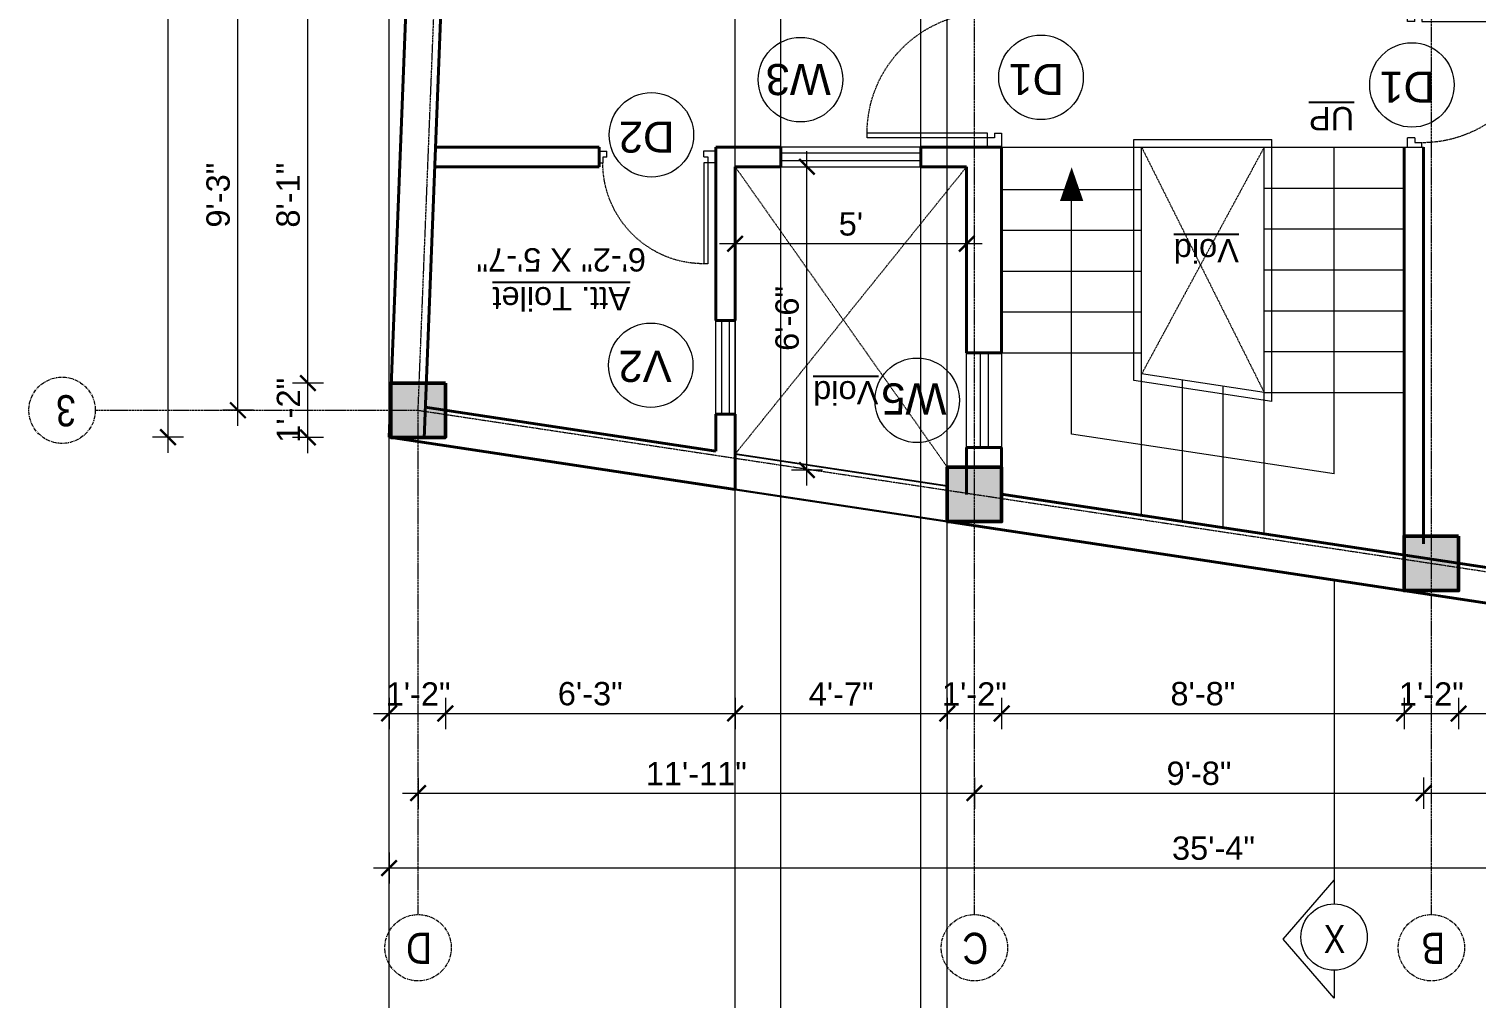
# Model space of a CAD drawing. Header units: inches. Extents: x 136316 to 155547, y -21384 to -17606.
# Drawn here: x 153879.2 to 154251.3, y -19263.7 to -19014.5 of the extents above; entities that cross this region are included whole.
import ezdxf

# ---------------------------------------------------------------- set-up
doc = ezdxf.new("R2010")
doc.units = ezdxf.units.IN
doc.header["$LTSCALE"] = 0.5
doc.header["$MEASUREMENT"] = 0
doc.header["$PDMODE"] = 66
doc.linetypes.add('CENTER', pattern=[2, 1.25, -0.25, 0.25, -0.25])
doc.linetypes.add('HIDDEN', pattern=[0.375, 0.25, -0.125])
for name, color, linetype, lineweight in [('Annotate-Lite.w', 177, 'Continuous', 9), ('Annotations-Bold.w', 177, 'Continuous', 13), ('C-COLUMN', 1, 'Continuous', 50), ('DIM', 4, 'Continuous', 5), ('DIM 1-100', 4, 'Continuous', 13), ('Door-Window.w', 4, 'Continuous', 15), ('HACTH', 253, 'Continuous', 9), ('stair', 132, 'Continuous', 13), ('TEXT', 220, 'Continuous', 9), ('Toilet', 7, 'Continuous', 25), ('wall', 1, 'Continuous', 40), ('wall light', 6, 'Continuous', 25), ('window', 4, 'Continuous', 13)]:
    doc.layers.add(name, color=color, linetype=linetype, lineweight=lineweight)
doc.styles.add('ARAIL', font='ARIALN.TTF')
doc.styles.add('arial.', font='arial.ttf')
doc.styles.add('gaurav', font='arial.ttf')
doc.styles.get("Standard").update_dxf_attribs({"font": 'arial.ttf'})
doc.dimstyles.new('1 by 96', dxfattribs={"dimtxt": 6, "dimasz": 4, "dimexe": 4, "dimexo": 4, "dimgap": 2, "dimtad": 1, "dimdec": 0, "dimzin": 0, "dimdsep": 46, "dimlunit": 4, "dimtxsty": 'Standard', "dimblk": 'ARCHTICK', "dimcen": 0, "dimdle": 4, "dimadec": 0, "dimazin": 0, "dimtfac": 1, "dimtdec": 0, "dimtix": 1, "dimtofl": 0, "dimtmove": 1, "dimatfit": 3, "dimldrblk": 'ARCHTICK', "dimfxl": 4, "dimfxlon": 1, "dimtolj": 1, "dimtzin": 0, "dimlwd": -1, "dimlwe": -1, "dimarcsym": 0})

# ---------------------------------------------------------------- blocks, each defined once
blk = doc.blocks.new('3-0')
at = {"ltscale": 3}
for p, q in [((11063.05, 10097.68), (11065.97, 10099.9)), ((11065.25, 10097.81), (11066.71, 10098.92)), ((11065.97, 10099.9), (11066.71, 10098.92)), ((11063.05, 10097.68), (11064.53, 10095.73)), ((11065.99, 10096.84), (11064.53, 10095.73)), ((11065.99, 10096.84), (11065.25, 10097.81)), ((11085.5, 10074.13), (11110.32, 10092.96)), ((11086.24, 10073.15), (11111.05, 10091.97)), ((11111.05, 10091.97), (11110.32, 10092.96)), ((11084.04, 10073.02), (11082.57, 10071.91)), ((11084.04, 10073.02), (11084.78, 10072.04)), ((11084.78, 10072.04), (11086.24, 10073.15)), ((11086.24, 10073.15), (11085.5, 10074.13)), ((11087.72, 10071.2), (11086.24, 10073.15)), ((11082.57, 10071.91), (11084.79, 10068.98)), ((11084.79, 10068.98), (11087.72, 10071.2))]:
    blk.add_line(p, q, dxfattribs=at)
at = {"layer": 'Door-Window.w', "color": 9, "linetype": 'HIDDEN', "lineweight": 18}
blk.add_arc((11085.5, 10074.13), 31.16, 37.1906, 127.1465, dxfattribs=at)
blk = doc.blocks.new('_ArchTick')
at = {"color": 0, "linetype": 'ByBlock', "const_width": 0.15}
blk.add_lwpolyline([(-0.5, -0.5), (0.5, 0.5)], dxfattribs=at)
blk = doc.blocks.new('*D812')
at = {"layer": 'Defpoints', "color": 0, "transparency": 16777216}
for p in [(154060.79, -19049.96), (154120.33, -19049.96), (154060.79, -19069.74)]:
    blk.add_point(p, dxfattribs=at)
at = {"layer": 'DIM 1-100', "color": 0, "transparency": 16777216}
for p, q in [((154060.79, -19065.74), (154060.79, -19073.74)), ((154120.33, -19065.74), (154120.33, -19073.74)), ((154124.33, -19069.74), (154056.79, -19069.74))]:
    blk.add_line(p, q, dxfattribs=at)
at = {"layer": 'DIM 1-100', "color": 0, "transparency": 16777216, "xscale": 4, "yscale": 4, "zscale": 4, "rotation": 180}
blk.add_blockref('_ArchTick', (154060.79, -19069.74), dxfattribs=at)
at = {"layer": 'DIM 1-100', "color": 0, "transparency": 16777216, "xscale": 4, "yscale": 4, "zscale": 4}
blk.add_blockref('_ArchTick', (154120.33, -19069.74), dxfattribs=at)
at = {"layer": 'DIM 1-100', "color": 0, "transparency": 16777216, "insert": (154090.56, -19064.69), "char_height": 6, "attachment_point": 5}
blk.add_mtext("\\A1;5'", dxfattribs=at)
blk = doc.blocks.new('*D756')
at = {"layer": 'Defpoints', "color": 0, "transparency": 16777216}
for p in [(154060.79, -19049.96), (154079.25, -19049.96), (154088.06, -19127.94)]:
    blk.add_point(p, dxfattribs=at)
at = {"layer": 'DIM 1-100', "color": 0, "transparency": 16777216}
for p, q in [((154079.25, -19131.94), (154079.25, -19045.96)), ((154075.25, -19049.96), (154083.25, -19049.96)), ((154083.25, -19127.94), (154075.25, -19127.94))]:
    blk.add_line(p, q, dxfattribs=at)
at = {"layer": 'DIM 1-100', "color": 0, "transparency": 16777216, "xscale": 4, "yscale": 4, "zscale": 4}
for p, rotation in [((154079.25, -19049.96), 90), ((154079.25, -19127.94), 270)]:
    blk.add_blockref('_ArchTick', p, dxfattribs=dict(at, rotation=rotation))
at = {"layer": 'DIM 1-100', "color": 0, "transparency": 16777216, "insert": (154074.18, -19088.95), "char_height": 6, "attachment_point": 5, "rotation": 90}
blk.add_mtext('\\A1;6\'-6"', dxfattribs=at)
blk = doc.blocks.new('*D813')
at = {"layer": 'Defpoints', "color": 0, "transparency": 16777216}
for p in [(153971.8, -19119.49), (153986.27, -19119.56), (153986.27, -19190.51)]:
    blk.add_point(p, dxfattribs=at)
at = {"layer": 'DIM 1-100', "color": 0, "transparency": 16777216}
for p, q in [((153971.8, -19186.51), (153971.8, -19194.51)), ((153986.27, -19186.51), (153986.27, -19194.51)), ((153967.8, -19190.51), (153990.27, -19190.51))]:
    blk.add_line(p, q, dxfattribs=at)
at = {"layer": 'DIM 1-100', "color": 0, "transparency": 16777216, "xscale": 4, "yscale": 4, "zscale": 4, "rotation": 180}
blk.add_blockref('_ArchTick', (153971.8, -19190.51), dxfattribs=at)
at = {"layer": 'DIM 1-100', "color": 0, "transparency": 16777216, "xscale": 4, "yscale": 4, "zscale": 4}
blk.add_blockref('_ArchTick', (153986.27, -19190.51), dxfattribs=at)
at = {"layer": 'DIM 1-100', "color": 0, "transparency": 16777216, "insert": (153979.27, -19185.5), "char_height": 6, "attachment_point": 5}
blk.add_mtext('\\A1;1\'-2"', dxfattribs=at)
blk = doc.blocks.new('*D814')
at = {"layer": 'Defpoints', "color": 0, "transparency": 16777216}
for p in [(153986.27, -19119.56), (154060.79, -19132.93), (154060.79, -19190.51)]:
    blk.add_point(p, dxfattribs=at)
at = {"layer": 'DIM 1-100', "color": 0, "transparency": 16777216}
for p, q in [((153986.27, -19186.51), (153986.27, -19194.51)), ((154060.79, -19186.51), (154060.79, -19194.51)), ((153982.27, -19190.51), (154064.79, -19190.51))]:
    blk.add_line(p, q, dxfattribs=at)
at = {"layer": 'DIM 1-100', "color": 0, "transparency": 16777216, "xscale": 4, "yscale": 4, "zscale": 4, "rotation": 180}
blk.add_blockref('_ArchTick', (153986.27, -19190.51), dxfattribs=at)
at = {"layer": 'DIM 1-100', "color": 0, "transparency": 16777216, "xscale": 4, "yscale": 4, "zscale": 4}
blk.add_blockref('_ArchTick', (154060.79, -19190.51), dxfattribs=at)
at = {"layer": 'DIM 1-100', "color": 0, "transparency": 16777216, "insert": (154023.53, -19185.45), "char_height": 6, "attachment_point": 5}
blk.add_mtext('\\A1;6\'-3"', dxfattribs=at)
blk = doc.blocks.new('*D815')
at = {"layer": 'Defpoints', "color": 0, "transparency": 16777216}
for p in [(154060.79, -19132.93), (154115.33, -19141.16), (154115.33, -19190.51)]:
    blk.add_point(p, dxfattribs=at)
at = {"layer": 'DIM 1-100', "color": 0, "transparency": 16777216}
for p, q in [((154060.79, -19186.51), (154060.79, -19194.51)), ((154115.33, -19186.51), (154115.33, -19194.51)), ((154056.79, -19190.51), (154119.33, -19190.51))]:
    blk.add_line(p, q, dxfattribs=at)
at = {"layer": 'DIM 1-100', "color": 0, "transparency": 16777216, "xscale": 4, "yscale": 4, "zscale": 4, "rotation": 180}
blk.add_blockref('_ArchTick', (154060.79, -19190.51), dxfattribs=at)
at = {"layer": 'DIM 1-100', "color": 0, "transparency": 16777216, "xscale": 4, "yscale": 4, "zscale": 4}
blk.add_blockref('_ArchTick', (154115.33, -19190.51), dxfattribs=at)
at = {"layer": 'DIM 1-100', "color": 0, "transparency": 16777216, "insert": (154088.06, -19185.51), "char_height": 6, "attachment_point": 5}
blk.add_mtext('\\A1;4\'-7"', dxfattribs=at)
blk = doc.blocks.new('*D816')
at = {"layer": 'Defpoints', "color": 0, "transparency": 16777216}
for p in [(154115.33, -19141.16), (154129.33, -19141.16), (154129.33, -19190.51)]:
    blk.add_point(p, dxfattribs=at)
at = {"layer": 'DIM 1-100', "color": 0, "transparency": 16777216}
for p, q in [((154115.33, -19186.51), (154115.33, -19194.51)), ((154129.33, -19186.51), (154129.33, -19194.51)), ((154111.33, -19190.51), (154133.33, -19190.51))]:
    blk.add_line(p, q, dxfattribs=at)
at = {"layer": 'DIM 1-100', "color": 0, "transparency": 16777216, "xscale": 4, "yscale": 4, "zscale": 4, "rotation": 180}
blk.add_blockref('_ArchTick', (154115.33, -19190.51), dxfattribs=at)
at = {"layer": 'DIM 1-100', "color": 0, "transparency": 16777216, "xscale": 4, "yscale": 4, "zscale": 4}
blk.add_blockref('_ArchTick', (154129.33, -19190.51), dxfattribs=at)
at = {"layer": 'DIM 1-100', "color": 0, "transparency": 16777216, "insert": (154122.33, -19185.5), "char_height": 6, "attachment_point": 5}
blk.add_mtext('\\A1;1\'-2"', dxfattribs=at)
blk = doc.blocks.new('*D817')
at = {"layer": 'Defpoints', "color": 0, "transparency": 16777216}
for p in [(154129.33, -19141.16), (154232.83, -19158.9), (154232.83, -19190.51)]:
    blk.add_point(p, dxfattribs=at)
at = {"layer": 'DIM 1-100', "color": 0, "transparency": 16777216}
for p, q in [((154129.33, -19186.51), (154129.33, -19194.51)), ((154232.83, -19186.51), (154232.83, -19194.51)), ((154125.33, -19190.51), (154236.83, -19190.51))]:
    blk.add_line(p, q, dxfattribs=at)
at = {"layer": 'DIM 1-100', "color": 0, "transparency": 16777216, "xscale": 4, "yscale": 4, "zscale": 4, "rotation": 180}
blk.add_blockref('_ArchTick', (154129.33, -19190.51), dxfattribs=at)
at = {"layer": 'DIM 1-100', "color": 0, "transparency": 16777216, "xscale": 4, "yscale": 4, "zscale": 4}
blk.add_blockref('_ArchTick', (154232.83, -19190.51), dxfattribs=at)
at = {"layer": 'DIM 1-100', "color": 0, "transparency": 16777216, "insert": (154181.08, -19185.45), "char_height": 6, "attachment_point": 5}
blk.add_mtext('\\A1;8\'-8"', dxfattribs=at)
blk = doc.blocks.new('*D818')
at = {"layer": 'Defpoints', "color": 0, "transparency": 16777216}
for p in [(154232.83, -19158.9), (154246.83, -19158.9), (154246.83, -19190.51)]:
    blk.add_point(p, dxfattribs=at)
at = {"layer": 'DIM 1-100', "color": 0, "transparency": 16777216}
for p, q in [((154232.83, -19186.51), (154232.83, -19194.51)), ((154246.83, -19186.51), (154246.83, -19194.51)), ((154228.83, -19190.51), (154250.83, -19190.51))]:
    blk.add_line(p, q, dxfattribs=at)
at = {"layer": 'DIM 1-100', "color": 0, "transparency": 16777216, "xscale": 4, "yscale": 4, "zscale": 4, "rotation": 180}
blk.add_blockref('_ArchTick', (154232.83, -19190.51), dxfattribs=at)
at = {"layer": 'DIM 1-100', "color": 0, "transparency": 16777216, "xscale": 4, "yscale": 4, "zscale": 4}
blk.add_blockref('_ArchTick', (154246.83, -19190.51), dxfattribs=at)
at = {"layer": 'DIM 1-100', "color": 0, "transparency": 16777216, "insert": (154239.83, -19185.5), "char_height": 6, "attachment_point": 5}
blk.add_mtext('\\A1;1\'-2"', dxfattribs=at)
blk = doc.blocks.new('*D819')
at = {"layer": 'Defpoints', "color": 0, "transparency": 16777216}
for p in [(154246.83, -19158.9), (154359.48, -19164.03), (154359.48, -19190.51)]:
    blk.add_point(p, dxfattribs=at)
at = {"layer": 'DIM 1-100', "color": 0, "transparency": 16777216}
for p, q in [((154246.83, -19186.51), (154246.83, -19194.51)), ((154359.48, -19186.51), (154359.48, -19194.51)), ((154242.83, -19190.51), (154363.48, -19190.51))]:
    blk.add_line(p, q, dxfattribs=at)
at = {"layer": 'DIM 1-100', "color": 0, "transparency": 16777216, "xscale": 4, "yscale": 4, "zscale": 4, "rotation": 180}
blk.add_blockref('_ArchTick', (154246.83, -19190.51), dxfattribs=at)
at = {"layer": 'DIM 1-100', "color": 0, "transparency": 16777216, "xscale": 4, "yscale": 4, "zscale": 4}
blk.add_blockref('_ArchTick', (154359.48, -19190.51), dxfattribs=at)
at = {"layer": 'DIM 1-100', "color": 0, "transparency": 16777216, "insert": (154303.15, -19185.45), "char_height": 6, "attachment_point": 5}
blk.add_mtext('\\A1;9\'-5"', dxfattribs=at)
blk = doc.blocks.new('*D822')
at = {"layer": 'Defpoints', "color": 0, "transparency": 16777216}
for p in [(153979.27, -19112.56), (154122.33, -19134.16), (154122.33, -19210.98)]:
    blk.add_point(p, dxfattribs=at)
at = {"layer": 'DIM 1-100', "color": 0, "transparency": 16777216}
for p, q in [((153979.27, -19206.98), (153979.27, -19214.98)), ((154122.33, -19206.98), (154122.33, -19214.98)), ((153975.27, -19210.98), (154126.33, -19210.98))]:
    blk.add_line(p, q, dxfattribs=at)
at = {"layer": 'DIM 1-100', "color": 0, "transparency": 16777216, "xscale": 4, "yscale": 4, "zscale": 4, "rotation": 180}
blk.add_blockref('_ArchTick', (153979.27, -19210.98), dxfattribs=at)
at = {"layer": 'DIM 1-100', "color": 0, "transparency": 16777216, "xscale": 4, "yscale": 4, "zscale": 4}
blk.add_blockref('_ArchTick', (154122.33, -19210.98), dxfattribs=at)
at = {"layer": 'DIM 1-100', "color": 0, "transparency": 16777216, "insert": (154050.8, -19205.97), "char_height": 6, "attachment_point": 5}
blk.add_mtext('\\A1;11\'-11"', dxfattribs=at)
blk = doc.blocks.new('*D823')
at = {"layer": 'Defpoints', "color": 0, "transparency": 16777216}
for p in [(154122.33, -19134.16), (154237.83, -19146.9), (154237.83, -19210.98)]:
    blk.add_point(p, dxfattribs=at)
at = {"layer": 'DIM 1-100', "color": 0, "transparency": 16777216}
for p, q in [((154122.33, -19206.98), (154122.33, -19214.98)), ((154237.83, -19206.98), (154237.83, -19214.98)), ((154118.33, -19210.98), (154241.83, -19210.98))]:
    blk.add_line(p, q, dxfattribs=at)
at = {"layer": 'DIM 1-100', "color": 0, "transparency": 16777216, "xscale": 4, "yscale": 4, "zscale": 4, "rotation": 180}
blk.add_blockref('_ArchTick', (154122.33, -19210.98), dxfattribs=at)
at = {"layer": 'DIM 1-100', "color": 0, "transparency": 16777216, "xscale": 4, "yscale": 4, "zscale": 4}
blk.add_blockref('_ArchTick', (154237.83, -19210.98), dxfattribs=at)
at = {"layer": 'DIM 1-100', "color": 0, "transparency": 16777216, "insert": (154180.08, -19205.92), "char_height": 6, "attachment_point": 5}
blk.add_mtext('\\A1;9\'-8"', dxfattribs=at)
blk = doc.blocks.new('*D824')
at = {"layer": 'Defpoints', "color": 0, "transparency": 16777216}
for p in [(154237.83, -19146.9), (154366.48, -19171.03), (154366.48, -19210.98)]:
    blk.add_point(p, dxfattribs=at)
at = {"layer": 'DIM 1-100', "color": 0, "transparency": 16777216}
for p, q in [((154237.83, -19206.98), (154237.83, -19214.98)), ((154366.48, -19206.98), (154366.48, -19214.98)), ((154233.83, -19210.98), (154370.48, -19210.98))]:
    blk.add_line(p, q, dxfattribs=at)
at = {"layer": 'DIM 1-100', "color": 0, "transparency": 16777216, "xscale": 4, "yscale": 4, "zscale": 4, "rotation": 180}
blk.add_blockref('_ArchTick', (154237.83, -19210.98), dxfattribs=at)
at = {"layer": 'DIM 1-100', "color": 0, "transparency": 16777216, "xscale": 4, "yscale": 4, "zscale": 4}
blk.add_blockref('_ArchTick', (154366.48, -19210.98), dxfattribs=at)
at = {"layer": 'DIM 1-100', "color": 0, "transparency": 16777216, "insert": (154302.15, -19205.92), "char_height": 6, "attachment_point": 5}
blk.add_mtext('\\A1;10\'-9"', dxfattribs=at)
blk = doc.blocks.new('*D757')
at = {"layer": 'Defpoints', "color": 0, "transparency": 16777216}
for p in [(153971.8, -19119.49), (154395.81, -19183.51), (154395.81, -19230.23)]:
    blk.add_point(p, dxfattribs=at)
at = {"layer": 'DIM 1-100', "color": 0, "transparency": 16777216}
for p, q in [((153971.8, -19226.23), (153971.8, -19234.23)), ((154395.81, -19226.23), (154395.81, -19234.23)), ((153967.8, -19230.23), (154399.81, -19230.23))]:
    blk.add_line(p, q, dxfattribs=at)
at = {"layer": 'DIM 1-100', "color": 0, "transparency": 16777216, "xscale": 4, "yscale": 4, "zscale": 4, "rotation": 180}
blk.add_blockref('_ArchTick', (153971.8, -19230.23), dxfattribs=at)
at = {"layer": 'DIM 1-100', "color": 0, "transparency": 16777216, "xscale": 4, "yscale": 4, "zscale": 4}
blk.add_blockref('_ArchTick', (154395.81, -19230.23), dxfattribs=at)
at = {"layer": 'DIM 1-100', "color": 0, "transparency": 16777216, "insert": (154183.8, -19225.17), "char_height": 6, "attachment_point": 5}
blk.add_mtext('\\A1;35\'-4"', dxfattribs=at)
blk = doc.blocks.new('*D758')
at = {"layer": 'Defpoints', "color": 0, "transparency": 16777216}
for p in [(153950.93, -19105.56), (153972.27, -19105.56), (153972.27, -19119.56)]:
    blk.add_point(p, dxfattribs=at)
at = {"layer": 'DIM 1-100', "color": 0, "transparency": 16777216}
for p, q in [((153950.93, -19123.56), (153950.93, -19101.56)), ((153954.93, -19105.56), (153946.93, -19105.56)), ((153954.93, -19119.56), (153946.93, -19119.56))]:
    blk.add_line(p, q, dxfattribs=at)
at = {"layer": 'DIM 1-100', "color": 0, "transparency": 16777216, "xscale": 4, "yscale": 4, "zscale": 4}
for p, rotation in [((153950.93, -19105.56), 90), ((153950.93, -19119.56), 270)]:
    blk.add_blockref('_ArchTick', p, dxfattribs=dict(at, rotation=rotation))
at = {"layer": 'DIM 1-100', "color": 0, "transparency": 16777216, "insert": (153945.92, -19112.56), "char_height": 6, "attachment_point": 5, "rotation": 90}
blk.add_mtext('\\A1;1\'-2"', dxfattribs=at)
blk = doc.blocks.new('*D759')
at = {"layer": 'Defpoints', "color": 0, "transparency": 16777216}
for p in [(153950.93, -19008.96), (153976.71, -19008.96), (153972.27, -19105.56)]:
    blk.add_point(p, dxfattribs=at)
at = {"layer": 'DIM 1-100', "color": 0, "transparency": 16777216}
for p, q in [((153950.93, -19109.56), (153950.93, -19004.96)), ((153954.93, -19008.96), (153946.93, -19008.96)), ((153954.93, -19105.56), (153946.93, -19105.56))]:
    blk.add_line(p, q, dxfattribs=at)
at = {"layer": 'DIM 1-100', "color": 0, "transparency": 16777216, "xscale": 4, "yscale": 4, "zscale": 4}
for p, rotation in [((153950.93, -19008.96), 90), ((153950.93, -19105.56), 270)]:
    blk.add_blockref('_ArchTick', p, dxfattribs=dict(at, rotation=rotation))
at = {"layer": 'DIM 1-100', "color": 0, "transparency": 16777216, "insert": (153945.87, -19057.26), "char_height": 6, "attachment_point": 5, "rotation": 90}
blk.add_mtext('\\A1;8\'-1"', dxfattribs=at)
blk = doc.blocks.new('*D763')
at = {"layer": 'Defpoints', "color": 0, "transparency": 16777216}
for p in [(153932.93, -19001.96), (153976.43, -19001.96), (153972.27, -19112.56)]:
    blk.add_point(p, dxfattribs=at)
at = {"layer": 'DIM 1-100', "color": 0, "transparency": 16777216}
for p, q in [((153932.93, -19116.56), (153932.93, -18997.96)), ((153936.93, -19001.96), (153928.93, -19001.96)), ((153936.93, -19112.56), (153928.93, -19112.56))]:
    blk.add_line(p, q, dxfattribs=at)
at = {"layer": 'DIM 1-100', "color": 0, "transparency": 16777216, "xscale": 4, "yscale": 4, "zscale": 4}
for p, rotation in [((153932.93, -19001.96), 90), ((153932.93, -19112.56), 270)]:
    blk.add_blockref('_ArchTick', p, dxfattribs=dict(at, rotation=rotation))
at = {"layer": 'DIM 1-100', "color": 0, "transparency": 16777216, "insert": (153927.86, -19057.26), "char_height": 6, "attachment_point": 5, "rotation": 90}
blk.add_mtext('\\A1;9\'-3"', dxfattribs=at)
blk = doc.blocks.new('*D765')
at = {"layer": 'Defpoints', "color": 0, "transparency": 16777216}
for p in [(153981.37, -18876.73), (153914.93, -19119.49), (153971.8, -19119.49)]:
    blk.add_point(p, dxfattribs=at)
at = {"layer": 'DIM 1-100', "color": 0, "transparency": 16777216}
for p, q in [((153914.93, -18872.73), (153914.93, -19123.49)), ((153918.93, -18876.73), (153910.93, -18876.73)), ((153918.93, -19119.49), (153910.93, -19119.49))]:
    blk.add_line(p, q, dxfattribs=at)
at = {"layer": 'DIM 1-100', "color": 0, "transparency": 16777216, "xscale": 4, "yscale": 4, "zscale": 4}
for p, rotation in [((153914.93, -18876.73), 90), ((153914.93, -19119.49), 270)]:
    blk.add_blockref('_ArchTick', p, dxfattribs=dict(at, rotation=rotation))
at = {"layer": 'DIM 1-100', "color": 0, "transparency": 16777216, "insert": (153909.86, -18998.11), "char_height": 6, "attachment_point": 5, "rotation": 90}
blk.add_mtext('\\A1;20\'-3"', dxfattribs=at)

msp = doc.modelspace()

# ---------------------------------------------------------------- hatches: boundary and pattern name
at = {"layer": 'C-COLUMN'}
h = msp.add_hatch(color=256, dxfattribs=at)
h.dxf.hatch_style = 1
h.paths.add_polyline_path([(153972.27, -19119.56), (153986.27, -19119.56), (153986.27, -19105.56), (153972.27, -19105.56)])
h = msp.add_hatch(color=256, dxfattribs=at)
h.dxf.hatch_style = 1
h.paths.add_polyline_path([(154115.33, -19141.16), (154129.33, -19141.16), (154129.33, -19127.16), (154115.33, -19127.16)])
h = msp.add_hatch(color=256, dxfattribs=at)
h.dxf.hatch_style = 1
h.paths.add_polyline_path([(154232.83, -19158.9), (154246.83, -19158.9), (154246.83, -19144.9), (154232.83, -19144.9)])

# ---------------------------------------------------------------- linework, layer by layer
at = {"layer": 'Annotate-Lite.w'}
for p in [(153971.8, -19772.42), (154060.79, -19776.75), (154072.56, -19046.46), (154108.56, -19047.46), (154115.33, -19794.09)]:
    msp.add_xline(p, (0, 1), dxfattribs=at)
at = {"layer": 'Annotate-Lite.w', "ltscale": 0.005}
for centre in [(154139.45, -19026.97), (154077.59, -19027.57), (154234.84, -19028.93), (154039.26, -19041.77), (154039.09, -19100.99), (154107.59, -19110)]:
    msp.add_circle(centre, 10.86, dxfattribs=at)
at = {"layer": 'Annotations-Bold.w', "linetype": 'CENTER', "ltscale": 0.3}
for p, q in [((154122.33, -19242.21), (154122.33, -18795.46)), ((154239.83, -19242.21), (154239.83, -18795.46))]:
    msp.add_line(p, q, dxfattribs=at)
for points in [[(153979.27, -19242.21), (153979.27, -19112.56), (153988.37, -18883.73), (153988.37, -18795.46)], [(153896.26, -19112.56), (153979.27, -19112.56), (154122.33, -19134.16), (154239.83, -19151.9), (154366.48, -19171.03), (154456.48, -19171.03)]]:
    msp.add_lwpolyline(points, dxfattribs=at)
at = {"layer": 'Annotations-Bold.w', "linetype": 'CENTER', "ltscale": 1.5}
for centre in [(153887.72, -19112.56), (153979.27, -19250.74), (154122.33, -19250.74), (154239.83, -19250.74)]:
    msp.add_circle(centre, 8.53, dxfattribs=at)
at = {"layer": 'C-COLUMN'}
for points in [[(153986.27, -19105.56), (153972.27, -19105.56), (153972.27, -19119.56), (153986.27, -19119.56)], [(154129.33, -19127.16), (154115.33, -19127.16), (154115.33, -19141.16), (154129.33, -19141.16)], [(154246.83, -19144.9), (154232.83, -19144.9), (154232.83, -19158.9), (154246.83, -19158.9)]]:
    msp.add_lwpolyline(points, close=True, dxfattribs=at)
at = {"layer": 'Defpoints'}
msp.add_lwpolyline([(153971.8, -19119.49), (153981.37, -18876.73), (154373.48, -18876.73), (154373.37, -19180.12), (153971.8, -19119.49)], dxfattribs=at)
at = {"layer": 'DIM'}
for p, q in [((154214.83, -19128.88), (154214.83, -19044.96)), ((154147.33, -19118.69), (154147.33, -19058.76, 0)), ((154214.83, -19128.88), (154147.33, -19118.69))]:
    msp.add_line(p, q, dxfattribs=at)
at = {"layer": 'HACTH', "linetype": 'HIDDEN'}
for p, q in [((154196.83, -19044.96), (154165.33, -19103.2)), ((154165.33, -19044.96), (154196.83, -19107.96)), ((154060.79, -19123.83), (154120.33, -19049.96)), ((154060.79, -19049.96), (154115.33, -19127.16))]:
    msp.add_line(p, q, dxfattribs=at)
at = {"layer": 'stair', "linetype": 'ByBlock'}
for p, q in [((154129.33, -19044.96), (154237.83, -19044.96)), ((154163.33, -19104.92), (154163.33, -19042.96)), ((154163.33, -19042.96), (154198.83, -19042.96)), ((154165.33, -19103.2), (154165.33, -19044.96)), ((154196.83, -19107.96), (154196.83, -19044.96)), ((154198.83, -19110.28), (154198.83, -19042.96)), ((154196.83, -19055.46), (154232.83, -19055.46)), ((154196.83, -19065.96), (154232.83, -19065.96)), ((154196.83, -19076.46), (154232.83, -19076.46)), ((154196.83, -19086.96), (154232.83, -19086.96)), ((154196.83, -19097.46), (154232.83, -19097.46)), ((154198.83, -19110.28), (154163.33, -19104.92)), ((154196.83, -19107.96), (154165.33, -19103.2)), ((154165.33, -19139.61), (154165.33, -19103.2)), ((154175.83, -19141.2), (154175.83, -19104.79)), ((154186.33, -19142.78), (154186.33, -19106.37)), ((154196.83, -19144.37), (154196.83, -19107.96)), ((154196.83, -19107.96), (154232.83, -19107.96))]:
    msp.add_line(p, q, dxfattribs=at)
at = {"layer": 'stair', "linetype": 'ByBlock', "elevation": 0}
msp.add_lwpolyline([(154147.33, -19058.76, 6, 0, 0), (154147.33, -19050.08, 0, 0, 0)], format="xyseb", dxfattribs=at)
at = {"layer": 'stair', "linetype": 'ByBlock'}
for points in [[(154129.33, -19055.77), (154165.33, -19055.77)], [(154129.33, -19066.27), (154165.33, -19066.27)], [(154129.33, -19076.77), (154165.33, -19076.77)], [(154129.33, -19087.27), (154165.33, -19087.27)], [(154129.33, -19097.77), (154165.33, -19097.77)]]:
    msp.add_lwpolyline(points, dxfattribs=at)
at = {"layer": 'TEXT'}
for points in [[(154214.83, -19156.19), (154214.83, -19239.45)], [(154214.83, -19256.52), (154214.83, -19263.66), (154201.74, -19248.52), (154214.83, -19233.38)]]:
    msp.add_lwpolyline(points, dxfattribs=at)
msp.add_circle((154214.83, -19247.99), 8.53, dxfattribs=at)
at = {"layer": 'Toilet'}
msp.add_line((153981.37, -18876.73), (153971.8, -19119.49), dxfattribs=at)
at = {"layer": 'wall'}
for p, q in [((153981.37, -18876.73), (153971.8, -19119.49)), ((153988.76, -18917.73), (153980.79, -19119.85)), ((154025.79, -19044.96), (153983.74, -19044.96)), ((154025.79, -19044.96), (154025.79, -19049.96)), ((154072.56, -19044.96), (154055.79, -19044.96)), ((154055.79, -19089.52), (154055.79, -19044.96)), ((154072.56, -19049.96), (154072.56, -19044.96)), ((154129.33, -19044.96), (154108.56, -19044.96)), ((154108.56, -19049.96), (154108.56, -19044.96)), ((154129.33, -19044.96), (154129.33, -19097.77)), ((154232.83, -19044.96), (154232.83, -19149.8)), ((154232.83, -19044.96), (154232.83, -19149.8)), ((154237.83, -19044.96), (154237.83, -19146.9)), ((154060.79, -19089.52), (154060.79, -19049.96)), ((154120.33, -19049.96), (154120.33, -19097.77)), ((154060.79, -19089.52), (154055.79, -19089.52)), ((154129.33, -19097.77), (154120.33, -19097.77)), ((154055.79, -19123.07), (154055.79, -19113.52)), ((154060.79, -19113.52), (154055.79, -19113.52)), ((154060.79, -19132.93), (154060.79, -19113.52)), ((153971.8, -19119.49), (154060.79, -19132.93)), ((153971.8, -19119.49), (154060.79, -19132.93)), ((153971.8, -19119.49), (154060.79, -19132.93)), ((154120.33, -19122.16), (154120.33, -19134.18)), ((154129.33, -19122.16), (154120.33, -19122.16)), ((154129.33, -19122.16), (154129.33, -19134.18)), ((154115.33, -19141.16), (154361.48, -19178.33)), ((154115.33, -19141.16), (154361.48, -19178.33)), ((154115.33, -19141.16), (154359.48, -19178.03))]:
    msp.add_line(p, q, dxfattribs=at)
for points in [[(154025.79, -19049.96), (153983.55, -19049.96)], [(154072.56, -19049.96), (154060.79, -19049.96)], [(154120.33, -19049.96), (154108.56, -19049.96)], [(153981.11, -19111.8), (154055.79, -19123.07)], [(154034.33, -19119.83), (154055.79, -19123.07)], [(154129.33, -19134.16), (154354.48, -19168.17)], [(154129.33, -19134.16), (154354.48, -19168.17)]]:
    msp.add_lwpolyline(points, dxfattribs=at)
at = {"layer": 'wall light'}
for points in [[(154115.33, -19132.06), (154060.79, -19123.83)], [(154060.79, -19132.93), (154115.33, -19141.16)]]:
    msp.add_lwpolyline(points, dxfattribs=at)
at = {"layer": 'window'}
for p, q in [((154108.59, -19044.92), (154072.56, -19044.92)), ((154108.56, -19046.46), (154072.56, -19046.46)), ((154108.56, -19048.46), (154072.56, -19048.46)), ((154072.56, -19049.96), (154108.56, -19049.96)), ((154055.79, -19113.52), (154055.79, -19089.52)), ((154057.29, -19089.52), (154057.29, -19113.52)), ((154059.29, -19089.52), (154059.29, -19113.52)), ((154060.79, -19089.52), (154060.79, -19113.52)), ((154120.33, -19122.16), (154120.33, -19097.77)), ((154123.83, -19097.77), (154123.83, -19122.16)), ((154125.83, -19097.77), (154125.83, -19122.16)), ((154129.33, -19097.77), (154129.33, -19122.16))]:
    msp.add_line(p, q, dxfattribs=at)

# ---------------------------------------------------------------- block references
at = {"layer": 'Door-Window.w', "linetype": 'ByBlock'}
for p, xscale, yscale, zscale, rotation in [((139319.98, -17688.4), -0.9997905232426018, 0.9997905232426019, 0.9997905232426019, 217.1905952391612), ((168940.77, -20356.39), -0.9929335375360638, 0.9929335375360642, 0.9929335375360642, 37.19085883961407), ((155139.69, -6616.31), -0.8331589850765497, 0.8331589850765497, 0.8331589850765497, 127.2669371386873)]:
    msp.add_blockref('3-0', p, dxfattribs=dict(at, xscale=xscale, yscale=yscale, zscale=zscale, rotation=rotation))

# ---------------------------------------------------------------- texts
at = {"layer": 'Annotate-Lite.w', "ltscale": 0.005, "char_height": 8, "attachment_point": 1, "rotation": 180, "style": 'gaurav'}
for s, insert in [('W3', (154085.4, -19031.54)), ('D1', (154145.37, -19031.52)), ('D1', (154240.76, -19033.48)), ('D2', (154045.18, -19046.33)), ('V2', (154044.48, -19105.27)), ('W5', (154115.13, -19113.65))]:
    msp.add_mtext_dynamic_manual_height_columns(s, width=8, gutter_width=100, heights=[0], dxfattribs=dict(at, insert=insert))
at = {"layer": 'Annotations-Bold.w', "linetype": 'CENTER', "ltscale": 1.5, "char_height": 8, "attachment_point": 1, "rotation": 180, "style": 'ARAIL'}
for s, insert in [('3', (153891.26, -19116.69)), ('D', (153982.8, -19254.88)), ('C', (154125.86, -19254.88)), ('B', (154243.36, -19254.88))]:
    msp.add_mtext_dynamic_manual_height_columns(s, width=6.5393, gutter_width=100, heights=[0], dxfattribs=dict(at, insert=insert))
at = {"layer": 'TEXT', "lineweight": -2, "char_height": 6, "width": 127.5059, "attachment_point": 5, "rotation": 180, "style": 'arial.'}
for s, insert in [('{\\LUP}', (154214.17, -19037.57)), ('{\\LVoid}', (154181.96, -19071.5)), ('{\\LAtt. Toilet\\P}6\'-2" X 5\'-7"', (154016.07, -19078.85)), ('{\\LVoid}', (154089.24, -19108.02))]:
    msp.add_mtext(s, dxfattribs=dict(at, insert=insert))
at = {"layer": 'TEXT', "insert": (154217.68, -19244.9), "char_height": 7.2, "attachment_point": 3, "style": 'ARAIL'}
msp.add_mtext_dynamic_manual_height_columns('X', width=125.4648, gutter_width=90, heights=[0], dxfattribs=at)

# ---------------------------------------------------------------- dimensions: what is measured, and where the dimension line sits
at = {"layer": 'DIM 1-100'}
for base, p1, p2, angle, picture, middle in [((153914.93, -19119.49), (153981.37, -18876.73), (153971.8, -19119.49), 270, '*D765', (153909.86, -18998.11)), ((153932.93, -19001.96), (153972.27, -19112.56), (153976.43, -19001.96), 270, '*D763', (153927.86, -19057.26)), ((153950.93, -19008.96), (153972.27, -19105.56), (153976.71, -19008.96), 270, '*D759', (153945.87, -19057.26)), ((154079.25, -19049.96), (154088.06, -19127.94), (154060.79, -19049.96), 270, '*D756', (154074.18, -19088.95)), ((154060.79, -19069.74), (154120.33, -19049.96), (154060.79, -19049.96), 180, '*D812', (154090.56, -19064.69)), ((154122.33, -19210.98), (153979.27, -19112.56), (154122.33, -19134.16), 180, '*D822', (154050.8, -19205.97)), ((154395.81, -19230.23), (153971.8, -19119.49), (154395.81, -19183.51), 180, '*D757', (154183.8, -19225.17)), ((154060.79, -19190.51), (153986.27, -19119.56), (154060.79, -19132.93), 180, '*D814', (154023.53, -19185.45)), ((154115.33, -19190.51), (154060.79, -19132.93), (154115.33, -19141.16), 180, '*D815', (154088.06, -19185.51)), ((154237.8277432, -19210.98276328), (154122.3277432, -19134.16335142), (154237.8277432, -19146.90391593), 180, '*D823', (154180.0777432, -19205.91932535)), ((154232.8277432, -19190.51401328), (154129.3277432, -19141.16335142), (154232.8277432, -19158.90391593), 180, '*D817', (154181.0777432, -19185.45057535)), ((154366.48, -19210.98), (154237.83, -19146.9), (154366.48, -19171.03), 180, '*D824', (154302.15, -19205.92)), ((154359.48, -19190.51), (154246.83, -19158.9), (154359.48, -19164.03), 180, '*D819', (154303.15, -19185.45))]:
    dim = msp.add_linear_dim(base=base, p1=p1, p2=p2, angle=angle, dimstyle='1 by 96', dxfattribs=at)
    dim.commit()
    dim.dimension.update_dxf_attribs({"geometry": picture, "text_midpoint": middle})
for base, p1, p2, angle, picture, middle in [((153950.93, -19105.56), (153972.27, -19119.56), (153972.27, -19105.56), 270, '*D758', (153950.93, -19112.56)), ((153986.27, -19190.51), (153971.8, -19119.49), (153986.27, -19119.56), 180, '*D813', (153979.27, -19190.51)), ((154129.33, -19190.51), (154115.33, -19141.16), (154129.33, -19141.16), 180, '*D816', (154122.33, -19190.51)), ((154246.83, -19190.51), (154232.83, -19158.9), (154246.83, -19158.9), 180, '*D818', (154239.83, -19190.51))]:
    dim = msp.add_linear_dim(base=base, p1=p1, p2=p2, angle=angle, dimstyle='1 by 96', dxfattribs=at)
    dim.commit()
    dim.dimension.update_dxf_attribs({"geometry": picture, "text_midpoint": middle, "dimtype": 160})

doc.saveas('drawing.dxf')
